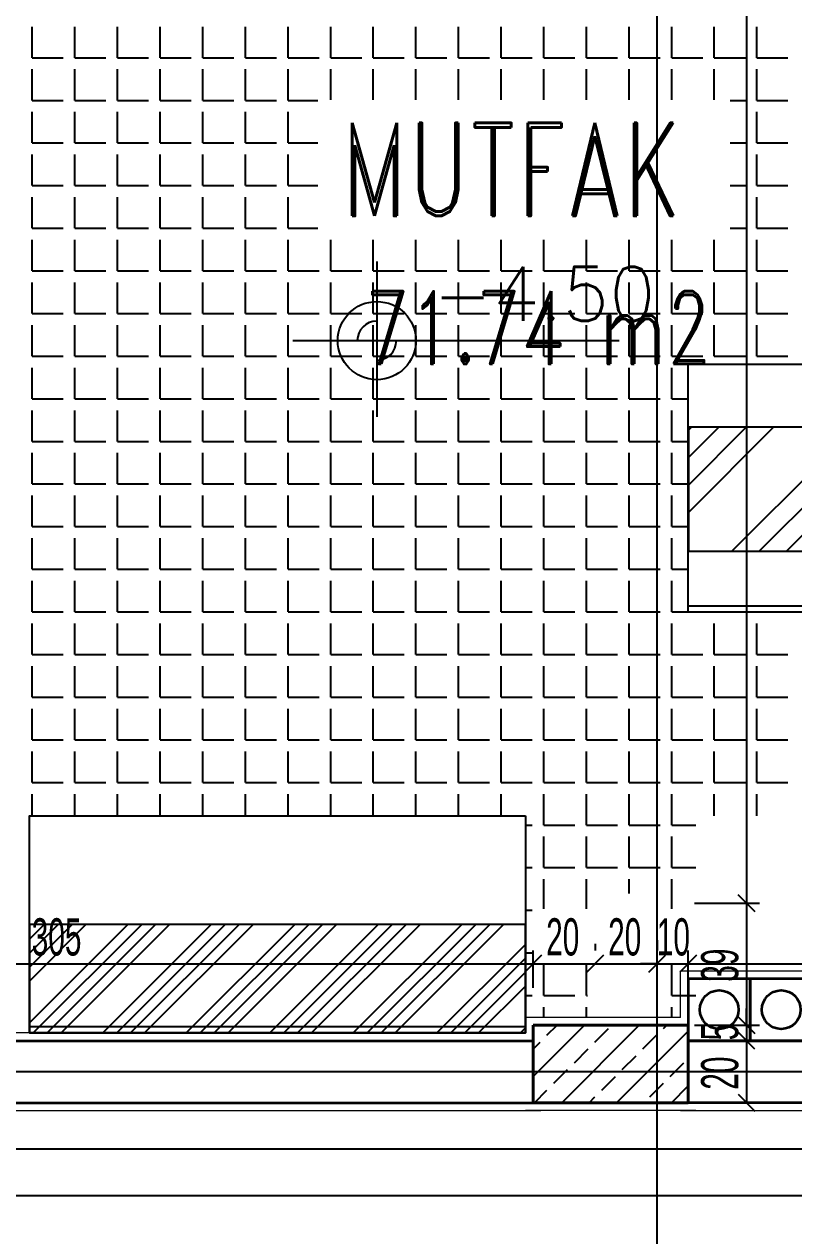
# Model space of a CAD drawing. Header units: inches. Extents: x -7543 to -822, y 102837 to 190349.
# Drawn here: x -836.41799 to -836.39317, y 102836.9112 to 102836.95028 of the extents above; entities that cross this region are included whole.
import ezdxf
from ezdxf.enums import TextEntityAlignment as Align

# ---------------------------------------------------------------- set-up
doc = ezdxf.new("R2010")
doc.units = ezdxf.units.IN
doc.header["$MEASUREMENT"] = 0
doc.linetypes.add('DASHDOTX2', pattern=[2, 1, -0.5, 0, -0.5])
doc.layers.get('0').update_dxf_attribs({"lineweight": 25})
doc.layers.get('Defpoints').update_dxf_attribs({"lineweight": 25})
for name, color, linetype, lineweight in [('AKS', 1, 'Continuous', 25), ('ICOL', 55, 'Continuous', 25), ('KOLON', 2, 'Continuous', 40), ('SIVA', 150, 'Continuous', 15), ('TARAMA', 8, 'Continuous', 25), ('YAZI', 7, 'Continuous', 25)]:
    doc.layers.add(name, color=color, linetype=linetype, lineweight=lineweight)
doc.layers.add('DUVAR', color=7, linetype='Continuous', lineweight=35, true_color=0xfc4642)
doc.layers.add('TEFRİŞ', color=7, linetype='Continuous', lineweight=25, true_color=0x78462c)
doc.styles.add('OLCU', font='tromand.shx', dxfattribs={"width": 0.6, "height": 12})
doc.styles.add('st1', font='romandtw.shx', dxfattribs={"width": 0.7, "height": 40})
doc.styles.add('ÖLÇÜ', font='simplex.shx')

msp = doc.modelspace()

# ---------------------------------------------------------------- hatches: boundary and pattern name
at = {"linetype": 'Continuous'}
h = msp.add_hatch(dxfattribs=at)
h.set_pattern_fill('ANSI34', color=256, scale=0.005, angle=180, style=0)
h.set_pattern_definition([(225, (-836.378572, 102836.9313114), (0.00265165, -0.00265165), []), (225, (-836.3794557, 102836.9313114), (0.00265165, -0.00265165), []), (225, (-836.3803396, 102836.9313114), (0.00265165, -0.00265165), []), (225, (-836.3812235, 102836.9313114), (0.00265165, -0.00265165), [])])
h.paths.add_polyline_path([(-836.374322, 102836.93728), (-836.396565, 102836.93728), (-836.396565, 102836.93328), (-836.374322, 102836.93328)])

# ---------------------------------------------------------------- linework, layer by layer
for p, q in [((-836.374322, 102836.931511), (-836.396572, 102836.931511)), ((-836.401822, 102836.917943), (-836.417822, 102836.917943))]:
    msp.add_line(p, q)
for points in [[(-836.374322, 102836.939311), (-836.374322, 102836.931311), (-836.396572, 102836.931311), (-836.396572, 102836.939311)], [(-836.374322, 102836.93728), (-836.396565, 102836.93728), (-836.396565, 102836.93328), (-836.374322, 102836.93328)], [(-836.401822, 102836.924743), (-836.401822, 102836.917743), (-836.417822, 102836.917743), (-836.417822, 102836.924743)]]:
    msp.add_lwpolyline(points, close=True)
at = {"layer": 'AKS', "linetype": 'DASHDOTX2', "ltscale": 10}
for p, q in [((-836.397578, 102836.79642), (-836.397578, 102837.030376)), ((-836.34219, 102836.916493), (-836.49823, 102836.916493)), ((-836.34219, 102836.913993), (-836.547072, 102836.913993)), ((-836.34219, 102836.912493), (-836.547072, 102836.912493))]:
    msp.add_line(p, q, dxfattribs=at)
at = {"layer": 'Defpoints', "color": 3}
for p, q in [((-836.396572, 102836.917993), (-836.396572, 102836.919493)), ((-836.396572, 102836.919493), (-836.394572, 102836.919493)), ((-836.394572, 102836.919493), (-836.392572, 102836.919493)), ((-836.401572, 102836.917493), (-836.401572, 102836.917993)), ((-836.401572, 102836.917993), (-836.396572, 102836.917993)), ((-836.429572, 102836.917493), (-836.401572, 102836.917493)), ((-836.401572, 102836.915493), (-836.429572, 102836.915493)), ((-836.396572, 102836.915493), (-836.401572, 102836.915493)), ((-836.374322, 102836.915493), (-836.396572, 102836.915493))]:
    msp.add_line(p, q, dxfattribs=at)
at = {"layer": 'DUVAR'}
for p, q in [((-836.394572, 102836.919493), (-836.396572, 102836.919493)), ((-836.396572, 102836.919493), (-836.396572, 102836.917493)), ((-836.392572, 102836.919493), (-836.394572, 102836.919493)), ((-836.394572, 102836.919493), (-836.394572, 102836.917493)), ((-836.394572, 102836.917493), (-836.394572, 102836.919493)), ((-836.429572, 102836.917493), (-836.401572, 102836.917493)), ((-836.374322, 102836.917493), (-836.396572, 102836.917493)), ((-836.390572, 102836.917493), (-836.396572, 102836.917493)), ((-836.396572, 102836.917493), (-836.394572, 102836.917493)), ((-836.394572, 102836.917493), (-836.392572, 102836.917493)), ((-836.429572, 102836.915493), (-836.401572, 102836.915493)), ((-836.374322, 102836.915493), (-836.396572, 102836.915493))]:
    msp.add_line(p, q, dxfattribs=at)
for centre in [(-836.395572, 102836.918493), (-836.393572, 102836.918493)]:
    msp.add_circle(centre, 0.000625, dxfattribs=at)
at = {"layer": 'ICOL'}
for p, q in [((-836.394692, 102836.984993), (-836.394692, 102836.921927)), ((-836.406614, 102836.942621), (-836.406614, 102836.93762)), ((-836.409327, 102836.940074), (-836.398795, 102836.940074)), ((-836.396372, 102836.921927), (-836.394272, 102836.921927)), ((-836.396372, 102836.921927), (-836.394272, 102836.921927)), ((-836.394962, 102836.922197), (-836.394422, 102836.921657)), ((-836.394422, 102836.921657), (-836.394962, 102836.922197)), ((-836.394692, 102836.921927), (-836.394692, 102836.917993)), ((-836.401572, 102836.919193), (-836.401572, 102836.920397)), ((-836.401572, 102836.919193), (-836.401572, 102836.920397)), ((-836.399572, 102836.920615), (-836.399572, 102836.920397)), ((-836.399572, 102836.920615), (-836.399572, 102836.920397)), ((-836.397572, 102836.920737), (-836.397572, 102836.920397)), ((-836.397572, 102836.920737), (-836.397572, 102836.920397)), ((-836.396572, 102836.919193), (-836.396572, 102836.920397)), ((-836.396572, 102836.919193), (-836.396572, 102836.920397)), ((-836.432072, 102836.919977), (-836.401572, 102836.919977)), ((-836.401842, 102836.919707), (-836.401302, 102836.920247)), ((-836.401302, 102836.920247), (-836.401842, 102836.919707)), ((-836.401572, 102836.919977), (-836.399572, 102836.919977)), ((-836.399842, 102836.919707), (-836.399302, 102836.920247)), ((-836.399302, 102836.920247), (-836.399842, 102836.919707)), ((-836.399572, 102836.919977), (-836.397572, 102836.919977)), ((-836.397572, 102836.919977), (-836.398112, 102836.919977)), ((-836.397842, 102836.919707), (-836.397302, 102836.920247)), ((-836.397842, 102836.919707), (-836.397302, 102836.920247)), ((-836.397572, 102836.919977), (-836.396572, 102836.919977)), ((-836.396302, 102836.920247), (-836.396842, 102836.919707)), ((-836.396302, 102836.920247), (-836.396842, 102836.919707)), ((-836.396572, 102836.919977), (-836.396032, 102836.919977)), ((-836.396572, 102836.919977), (-836.371822, 102836.919977)), ((-836.394692, 102836.917993), (-836.394692, 102836.918533)), ((-836.394962, 102836.918263), (-836.394422, 102836.917723)), ((-836.394962, 102836.918263), (-836.394422, 102836.917723)), ((-836.396372, 102836.917993), (-836.394272, 102836.917993)), ((-836.396372, 102836.917993), (-836.394272, 102836.917993)), ((-836.394422, 102836.917223), (-836.394962, 102836.917763)), ((-836.394422, 102836.917223), (-836.394962, 102836.917763)), ((-836.394692, 102836.917993), (-836.394692, 102836.917493)), ((-836.395892, 102836.917493), (-836.395112, 102836.917493)), ((-836.395892, 102836.917493), (-836.395112, 102836.917493)), ((-836.394692, 102836.917493), (-836.394692, 102836.916953)), ((-836.394692, 102836.917493), (-836.394692, 102836.915493)), ((-836.394962, 102836.915763), (-836.394422, 102836.915223)), ((-836.395478, 102836.915493), (-836.395112, 102836.915493))]:
    msp.add_line(p, q, dxfattribs=at)
msp.add_circle((-836.406614, 102836.940074), 0.00126, dxfattribs=at)
for start, end in [(90, 180), (270, 0)]:
    msp.add_arc((-836.406614, 102836.940074), 0.00063, start, end, dxfattribs=at)
at = {"layer": 'KOLON'}
for p, q in [((-836.401572, 102836.915493), (-836.401572, 102836.917993)), ((-836.401572, 102836.917993), (-836.396572, 102836.917993)), ((-836.396572, 102836.917993), (-836.396572, 102836.915493)), ((-836.396572, 102836.915493), (-836.401572, 102836.915493))]:
    msp.add_line(p, q, dxfattribs=at)
at = {"layer": 'SIVA'}
for p, q in [((-836.396822, 102836.919743), (-836.392322, 102836.919743)), ((-836.396822, 102836.918243), (-836.396822, 102836.919743)), ((-836.401822, 102836.917743), (-836.401822, 102836.918243)), ((-836.396822, 102836.918243), (-836.401822, 102836.918243)), ((-836.401822, 102836.917743), (-836.429822, 102836.917743)), ((-836.429322, 102836.915243), (-836.401322, 102836.915243)), ((-836.396322, 102836.915243), (-836.401822, 102836.915243)), ((-836.396822, 102836.915243), (-836.374572, 102836.915243))]:
    msp.add_line(p, q, dxfattribs=at)
at = {"layer": 'TARAMA'}
for p, q in [((-836.417729, 102836.949199), (-836.417729, 102836.950199)), ((-836.416354, 102836.949199), (-836.416354, 102836.950199)), ((-836.414979, 102836.949199), (-836.414979, 102836.950199)), ((-836.413604, 102836.949199), (-836.413604, 102836.950199)), ((-836.412229, 102836.949199), (-836.412229, 102836.950199)), ((-836.410854, 102836.949199), (-836.410854, 102836.950199)), ((-836.409479, 102836.949199), (-836.409479, 102836.950199)), ((-836.408104, 102836.949199), (-836.408104, 102836.950199)), ((-836.406729, 102836.949199), (-836.406729, 102836.950199)), ((-836.405354, 102836.949199), (-836.405354, 102836.950199)), ((-836.403979, 102836.949199), (-836.403979, 102836.950199)), ((-836.402604, 102836.949199), (-836.402604, 102836.950199)), ((-836.401229, 102836.949199), (-836.401229, 102836.950199)), ((-836.399854, 102836.949199), (-836.399854, 102836.950199)), ((-836.398479, 102836.949199), (-836.398479, 102836.950199)), ((-836.397104, 102836.949199), (-836.397104, 102836.950199)), ((-836.395729, 102836.949199), (-836.395729, 102836.950199)), ((-836.394354, 102836.949199), (-836.394354, 102836.950199)), ((-836.417729, 102836.949199), (-836.416729, 102836.949199)), ((-836.416354, 102836.949199), (-836.415354, 102836.949199)), ((-836.414979, 102836.949199), (-836.413979, 102836.949199)), ((-836.413604, 102836.949199), (-836.412604, 102836.949199)), ((-836.412229, 102836.949199), (-836.411229, 102836.949199)), ((-836.410854, 102836.949199), (-836.409854, 102836.949199)), ((-836.409479, 102836.949199), (-836.408479, 102836.949199)), ((-836.408104, 102836.949199), (-836.407104, 102836.949199)), ((-836.406729, 102836.949199), (-836.405729, 102836.949199)), ((-836.405354, 102836.949199), (-836.404354, 102836.949199)), ((-836.403979, 102836.949199), (-836.402979, 102836.949199)), ((-836.402604, 102836.949199), (-836.401604, 102836.949199)), ((-836.401229, 102836.949199), (-836.400229, 102836.949199)), ((-836.399854, 102836.949199), (-836.398854, 102836.949199)), ((-836.398479, 102836.949199), (-836.397578, 102836.949199)), ((-836.397578, 102836.949199), (-836.397479, 102836.949199)), ((-836.397104, 102836.949199), (-836.396104, 102836.949199)), ((-836.395729, 102836.949199), (-836.394729, 102836.949199)), ((-836.394354, 102836.949199), (-836.393354, 102836.949199)), ((-836.417729, 102836.947824), (-836.417729, 102836.948824)), ((-836.416354, 102836.947824), (-836.416354, 102836.948824)), ((-836.414979, 102836.947824), (-836.414979, 102836.948824)), ((-836.413604, 102836.947824), (-836.413604, 102836.948824)), ((-836.412229, 102836.947824), (-836.412229, 102836.948824)), ((-836.410854, 102836.947824), (-836.410854, 102836.948824)), ((-836.409479, 102836.947824), (-836.409479, 102836.948824)), ((-836.408104, 102836.947845), (-836.408104, 102836.948824)), ((-836.406729, 102836.947845), (-836.406729, 102836.948824)), ((-836.405354, 102836.947845), (-836.405354, 102836.948824)), ((-836.403979, 102836.947845), (-836.403979, 102836.948824)), ((-836.402604, 102836.947845), (-836.402604, 102836.948824)), ((-836.401229, 102836.947845), (-836.401229, 102836.948824)), ((-836.399854, 102836.947845), (-836.399854, 102836.948824)), ((-836.398479, 102836.947845), (-836.398479, 102836.948824)), ((-836.397104, 102836.947845), (-836.397104, 102836.948824)), ((-836.395729, 102836.947845), (-836.395729, 102836.948824)), ((-836.394354, 102836.947824), (-836.394354, 102836.948824)), ((-836.417729, 102836.947824), (-836.416729, 102836.947824)), ((-836.416354, 102836.947824), (-836.415354, 102836.947824)), ((-836.414979, 102836.947824), (-836.413979, 102836.947824)), ((-836.413604, 102836.947824), (-836.412604, 102836.947824)), ((-836.412229, 102836.947824), (-836.411229, 102836.947824)), ((-836.410854, 102836.947824), (-836.409854, 102836.947824)), ((-836.409479, 102836.947824), (-836.40852, 102836.947824)), ((-836.39522, 102836.947824), (-836.394729, 102836.947824)), ((-836.394354, 102836.947824), (-836.393354, 102836.947824)), ((-836.417729, 102836.946449), (-836.417729, 102836.947449)), ((-836.416354, 102836.946449), (-836.416354, 102836.947449)), ((-836.414979, 102836.946449), (-836.414979, 102836.947449)), ((-836.413604, 102836.946449), (-836.413604, 102836.947449)), ((-836.412229, 102836.946449), (-836.412229, 102836.947449)), ((-836.410854, 102836.946449), (-836.410854, 102836.947449)), ((-836.409479, 102836.946449), (-836.409479, 102836.947449)), ((-836.394354, 102836.946449), (-836.394354, 102836.947449)), ((-836.417729, 102836.946449), (-836.416729, 102836.946449)), ((-836.416354, 102836.946449), (-836.415354, 102836.946449)), ((-836.414979, 102836.946449), (-836.413979, 102836.946449)), ((-836.413604, 102836.946449), (-836.412604, 102836.946449)), ((-836.412229, 102836.946449), (-836.411229, 102836.946449)), ((-836.410854, 102836.946449), (-836.409854, 102836.946449)), ((-836.409479, 102836.946449), (-836.40852, 102836.946449)), ((-836.39522, 102836.946449), (-836.394729, 102836.946449)), ((-836.394354, 102836.946449), (-836.393354, 102836.946449)), ((-836.417729, 102836.945074), (-836.417729, 102836.946074)), ((-836.416354, 102836.945074), (-836.416354, 102836.946074)), ((-836.414979, 102836.945074), (-836.414979, 102836.946074)), ((-836.413604, 102836.945074), (-836.413604, 102836.946074)), ((-836.412229, 102836.945074), (-836.412229, 102836.946074)), ((-836.410854, 102836.945074), (-836.410854, 102836.946074)), ((-836.409479, 102836.945074), (-836.409479, 102836.946074)), ((-836.394354, 102836.945074), (-836.394354, 102836.946074)), ((-836.417729, 102836.945074), (-836.416729, 102836.945074)), ((-836.416354, 102836.945074), (-836.415354, 102836.945074)), ((-836.414979, 102836.945074), (-836.413979, 102836.945074)), ((-836.413604, 102836.945074), (-836.412604, 102836.945074)), ((-836.412229, 102836.945074), (-836.411229, 102836.945074)), ((-836.410854, 102836.945074), (-836.409854, 102836.945074)), ((-836.409479, 102836.945074), (-836.40852, 102836.945074)), ((-836.39522, 102836.945074), (-836.394729, 102836.945074)), ((-836.394354, 102836.945074), (-836.393354, 102836.945074)), ((-836.417729, 102836.943699), (-836.417729, 102836.944699)), ((-836.416354, 102836.943699), (-836.416354, 102836.944699)), ((-836.414979, 102836.943699), (-836.414979, 102836.944699)), ((-836.413604, 102836.943699), (-836.413604, 102836.944699)), ((-836.412229, 102836.943699), (-836.412229, 102836.944699)), ((-836.410854, 102836.943699), (-836.410854, 102836.944699)), ((-836.409479, 102836.943699), (-836.409479, 102836.944699)), ((-836.394354, 102836.943699), (-836.394354, 102836.944699)), ((-836.417729, 102836.943699), (-836.416729, 102836.943699)), ((-836.416354, 102836.943699), (-836.415354, 102836.943699)), ((-836.414979, 102836.943699), (-836.413979, 102836.943699)), ((-836.413604, 102836.943699), (-836.412604, 102836.943699)), ((-836.412229, 102836.943699), (-836.411229, 102836.943699)), ((-836.410854, 102836.943699), (-836.409854, 102836.943699)), ((-836.409479, 102836.943699), (-836.40852, 102836.943699)), ((-836.39522, 102836.943699), (-836.394729, 102836.943699)), ((-836.394354, 102836.943699), (-836.393354, 102836.943699)), ((-836.417729, 102836.942324), (-836.417729, 102836.943324)), ((-836.416354, 102836.942324), (-836.416354, 102836.943324)), ((-836.414979, 102836.942324), (-836.414979, 102836.943324)), ((-836.413604, 102836.942324), (-836.413604, 102836.943324)), ((-836.412229, 102836.942324), (-836.412229, 102836.943324)), ((-836.410854, 102836.942324), (-836.410854, 102836.943324)), ((-836.409479, 102836.942324), (-836.409479, 102836.943324)), ((-836.408104, 102836.942324), (-836.408104, 102836.943324)), ((-836.406729, 102836.942324), (-836.406729, 102836.943324)), ((-836.405354, 102836.942324), (-836.405354, 102836.943324)), ((-836.403979, 102836.942324), (-836.403979, 102836.943324)), ((-836.402604, 102836.942324), (-836.402604, 102836.943324)), ((-836.401229, 102836.942324), (-836.401229, 102836.943324)), ((-836.399854, 102836.942324), (-836.399854, 102836.943324)), ((-836.398479, 102836.942324), (-836.398479, 102836.943324)), ((-836.397104, 102836.942324), (-836.397104, 102836.943324)), ((-836.395729, 102836.942324), (-836.395729, 102836.943324)), ((-836.394354, 102836.942324), (-836.394354, 102836.943324)), ((-836.417729, 102836.942324), (-836.416729, 102836.942324)), ((-836.416354, 102836.942324), (-836.415354, 102836.942324)), ((-836.414979, 102836.942324), (-836.413979, 102836.942324)), ((-836.413604, 102836.942324), (-836.412604, 102836.942324)), ((-836.412229, 102836.942324), (-836.411229, 102836.942324)), ((-836.410854, 102836.942324), (-836.409854, 102836.942324)), ((-836.409479, 102836.942324), (-836.408479, 102836.942324)), ((-836.408104, 102836.942324), (-836.407104, 102836.942324)), ((-836.406729, 102836.942324), (-836.405729, 102836.942324)), ((-836.405354, 102836.942324), (-836.404354, 102836.942324)), ((-836.403979, 102836.942324), (-836.402979, 102836.942324)), ((-836.402604, 102836.942324), (-836.401604, 102836.942324)), ((-836.401229, 102836.942324), (-836.400229, 102836.942324)), ((-836.399854, 102836.942324), (-836.398854, 102836.942324)), ((-836.398479, 102836.942324), (-836.397578, 102836.942324)), ((-836.397578, 102836.942324), (-836.397479, 102836.942324)), ((-836.397104, 102836.942324), (-836.396104, 102836.942324)), ((-836.395729, 102836.942324), (-836.394729, 102836.942324)), ((-836.394354, 102836.942324), (-836.393354, 102836.942324)), ((-836.417729, 102836.940949), (-836.417729, 102836.941949)), ((-836.416354, 102836.940949), (-836.416354, 102836.941949)), ((-836.414979, 102836.940949), (-836.414979, 102836.941949)), ((-836.413604, 102836.940949), (-836.413604, 102836.941949)), ((-836.412229, 102836.940949), (-836.412229, 102836.941949)), ((-836.410854, 102836.940949), (-836.410854, 102836.941949)), ((-836.409479, 102836.940949), (-836.409479, 102836.941949)), ((-836.408104, 102836.940949), (-836.408104, 102836.941949)), ((-836.406729, 102836.940949), (-836.406729, 102836.941949)), ((-836.405354, 102836.940949), (-836.405354, 102836.941949)), ((-836.403979, 102836.940949), (-836.403979, 102836.941949)), ((-836.402604, 102836.940949), (-836.402604, 102836.941949)), ((-836.401229, 102836.940949), (-836.401229, 102836.941949)), ((-836.399854, 102836.940949), (-836.399854, 102836.941949)), ((-836.398479, 102836.940949), (-836.398479, 102836.941949)), ((-836.397104, 102836.940949), (-836.397104, 102836.941949)), ((-836.395729, 102836.940949), (-836.395729, 102836.941949)), ((-836.394354, 102836.940949), (-836.394354, 102836.941949)), ((-836.417729, 102836.940949), (-836.416729, 102836.940949)), ((-836.416354, 102836.940949), (-836.415354, 102836.940949)), ((-836.414979, 102836.940949), (-836.413979, 102836.940949)), ((-836.413604, 102836.940949), (-836.412604, 102836.940949)), ((-836.412229, 102836.940949), (-836.411229, 102836.940949)), ((-836.410854, 102836.940949), (-836.409854, 102836.940949)), ((-836.409479, 102836.940949), (-836.408479, 102836.940949)), ((-836.408104, 102836.940949), (-836.407104, 102836.940949)), ((-836.406729, 102836.940949), (-836.405729, 102836.940949)), ((-836.405354, 102836.940949), (-836.404354, 102836.940949)), ((-836.403979, 102836.940949), (-836.402979, 102836.940949)), ((-836.402604, 102836.940949), (-836.401604, 102836.940949)), ((-836.401229, 102836.940949), (-836.400229, 102836.940949)), ((-836.399854, 102836.940949), (-836.398854, 102836.940949)), ((-836.398479, 102836.940949), (-836.397578, 102836.940949)), ((-836.397578, 102836.940949), (-836.397479, 102836.940949)), ((-836.397104, 102836.940949), (-836.396104, 102836.940949)), ((-836.395729, 102836.940949), (-836.394729, 102836.940949)), ((-836.394354, 102836.940949), (-836.393354, 102836.940949)), ((-836.417729, 102836.939574), (-836.417729, 102836.940574)), ((-836.416354, 102836.939574), (-836.416354, 102836.940574)), ((-836.414979, 102836.939574), (-836.414979, 102836.940574)), ((-836.413604, 102836.939574), (-836.413604, 102836.940574)), ((-836.412229, 102836.939574), (-836.412229, 102836.940574)), ((-836.410854, 102836.939574), (-836.410854, 102836.940574)), ((-836.409479, 102836.939574), (-836.409479, 102836.940574)), ((-836.408104, 102836.939574), (-836.408104, 102836.940574)), ((-836.406729, 102836.939574), (-836.406729, 102836.940574)), ((-836.405354, 102836.939574), (-836.405354, 102836.940574)), ((-836.403979, 102836.939574), (-836.403979, 102836.940574)), ((-836.402604, 102836.939574), (-836.402604, 102836.940574)), ((-836.401229, 102836.939574), (-836.401229, 102836.940574)), ((-836.399854, 102836.939574), (-836.399854, 102836.940574)), ((-836.398479, 102836.939574), (-836.398479, 102836.940574)), ((-836.397104, 102836.939574), (-836.397104, 102836.940574)), ((-836.395729, 102836.939574), (-836.395729, 102836.940574)), ((-836.394354, 102836.939574), (-836.394354, 102836.940574)), ((-836.417729, 102836.939574), (-836.416729, 102836.939574)), ((-836.416354, 102836.939574), (-836.415354, 102836.939574)), ((-836.414979, 102836.939574), (-836.413979, 102836.939574)), ((-836.413604, 102836.939574), (-836.412604, 102836.939574)), ((-836.412229, 102836.939574), (-836.411229, 102836.939574)), ((-836.410854, 102836.939574), (-836.409854, 102836.939574)), ((-836.409479, 102836.939574), (-836.408479, 102836.939574)), ((-836.408104, 102836.939574), (-836.407104, 102836.939574)), ((-836.406729, 102836.939574), (-836.405729, 102836.939574)), ((-836.405354, 102836.939574), (-836.404354, 102836.939574)), ((-836.403979, 102836.939574), (-836.402979, 102836.939574)), ((-836.402604, 102836.939574), (-836.401604, 102836.939574)), ((-836.401229, 102836.939574), (-836.400229, 102836.939574)), ((-836.399854, 102836.939574), (-836.398854, 102836.939574)), ((-836.398479, 102836.939574), (-836.397578, 102836.939574)), ((-836.397578, 102836.939574), (-836.397479, 102836.939574)), ((-836.397104, 102836.939574), (-836.396104, 102836.939574)), ((-836.395729, 102836.939574), (-836.394729, 102836.939574)), ((-836.394354, 102836.939574), (-836.393354, 102836.939574)), ((-836.417729, 102836.938199), (-836.417729, 102836.939199)), ((-836.416354, 102836.938199), (-836.416354, 102836.939199)), ((-836.414979, 102836.938199), (-836.414979, 102836.939199)), ((-836.413604, 102836.938199), (-836.413604, 102836.939199)), ((-836.412229, 102836.938199), (-836.412229, 102836.939199)), ((-836.410854, 102836.938199), (-836.410854, 102836.939199)), ((-836.409479, 102836.938199), (-836.409479, 102836.939199)), ((-836.408104, 102836.938199), (-836.408104, 102836.939199)), ((-836.406729, 102836.938199), (-836.406729, 102836.939199)), ((-836.405354, 102836.938199), (-836.405354, 102836.939199)), ((-836.403979, 102836.938199), (-836.403979, 102836.939199)), ((-836.402604, 102836.938199), (-836.402604, 102836.939199)), ((-836.401229, 102836.938199), (-836.401229, 102836.939199)), ((-836.399854, 102836.938199), (-836.399854, 102836.939199)), ((-836.398479, 102836.938199), (-836.398479, 102836.939199)), ((-836.397104, 102836.938199), (-836.397104, 102836.939199)), ((-836.417729, 102836.938199), (-836.416729, 102836.938199)), ((-836.416354, 102836.938199), (-836.415354, 102836.938199)), ((-836.414979, 102836.938199), (-836.413979, 102836.938199)), ((-836.413604, 102836.938199), (-836.412604, 102836.938199)), ((-836.412229, 102836.938199), (-836.411229, 102836.938199)), ((-836.410854, 102836.938199), (-836.409854, 102836.938199)), ((-836.409479, 102836.938199), (-836.408479, 102836.938199)), ((-836.408104, 102836.938199), (-836.407104, 102836.938199)), ((-836.406729, 102836.938199), (-836.405729, 102836.938199)), ((-836.405354, 102836.938199), (-836.404354, 102836.938199)), ((-836.403979, 102836.938199), (-836.402979, 102836.938199)), ((-836.402604, 102836.938199), (-836.401604, 102836.938199)), ((-836.401229, 102836.938199), (-836.400229, 102836.938199)), ((-836.399854, 102836.938199), (-836.398854, 102836.938199)), ((-836.398479, 102836.938199), (-836.397578, 102836.938199)), ((-836.397578, 102836.938199), (-836.397479, 102836.938199)), ((-836.397104, 102836.938199), (-836.396572, 102836.938199)), ((-836.417729, 102836.936824), (-836.417729, 102836.937824)), ((-836.416354, 102836.936824), (-836.416354, 102836.937824)), ((-836.414979, 102836.936824), (-836.414979, 102836.937824)), ((-836.413604, 102836.936824), (-836.413604, 102836.937824)), ((-836.412229, 102836.936824), (-836.412229, 102836.937824)), ((-836.410854, 102836.936824), (-836.410854, 102836.937824)), ((-836.409479, 102836.936824), (-836.409479, 102836.937824)), ((-836.408104, 102836.936824), (-836.408104, 102836.937824)), ((-836.406729, 102836.936824), (-836.406729, 102836.937824)), ((-836.405354, 102836.936824), (-836.405354, 102836.937824)), ((-836.403979, 102836.936824), (-836.403979, 102836.937824)), ((-836.402604, 102836.936824), (-836.402604, 102836.937824)), ((-836.401229, 102836.936824), (-836.401229, 102836.937824)), ((-836.399854, 102836.936824), (-836.399854, 102836.937824)), ((-836.398479, 102836.936824), (-836.398479, 102836.937824)), ((-836.397104, 102836.936824), (-836.397104, 102836.937824)), ((-836.417729, 102836.936824), (-836.416729, 102836.936824)), ((-836.416354, 102836.936824), (-836.415354, 102836.936824)), ((-836.414979, 102836.936824), (-836.413979, 102836.936824)), ((-836.413604, 102836.936824), (-836.412604, 102836.936824)), ((-836.412229, 102836.936824), (-836.411229, 102836.936824)), ((-836.410854, 102836.936824), (-836.409854, 102836.936824)), ((-836.409479, 102836.936824), (-836.408479, 102836.936824)), ((-836.408104, 102836.936824), (-836.407104, 102836.936824)), ((-836.406729, 102836.936824), (-836.405729, 102836.936824)), ((-836.405354, 102836.936824), (-836.404354, 102836.936824)), ((-836.403979, 102836.936824), (-836.402979, 102836.936824)), ((-836.402604, 102836.936824), (-836.401604, 102836.936824)), ((-836.401229, 102836.936824), (-836.400229, 102836.936824)), ((-836.399854, 102836.936824), (-836.398854, 102836.936824)), ((-836.398479, 102836.936824), (-836.397578, 102836.936824)), ((-836.397578, 102836.936824), (-836.397479, 102836.936824)), ((-836.397104, 102836.936824), (-836.396572, 102836.936824)), ((-836.417729, 102836.935449), (-836.417729, 102836.936449)), ((-836.416354, 102836.935449), (-836.416354, 102836.936449)), ((-836.414979, 102836.935449), (-836.414979, 102836.936449)), ((-836.413604, 102836.935449), (-836.413604, 102836.936449)), ((-836.412229, 102836.935449), (-836.412229, 102836.936449)), ((-836.410854, 102836.935449), (-836.410854, 102836.936449)), ((-836.409479, 102836.935449), (-836.409479, 102836.936449)), ((-836.408104, 102836.935449), (-836.408104, 102836.936449)), ((-836.406729, 102836.935449), (-836.406729, 102836.936449)), ((-836.405354, 102836.935449), (-836.405354, 102836.936449)), ((-836.403979, 102836.935449), (-836.403979, 102836.936449)), ((-836.402604, 102836.935449), (-836.402604, 102836.936449)), ((-836.401229, 102836.935449), (-836.401229, 102836.936449)), ((-836.399854, 102836.935449), (-836.399854, 102836.936449)), ((-836.398479, 102836.935449), (-836.398479, 102836.936449)), ((-836.397104, 102836.935449), (-836.397104, 102836.936449)), ((-836.417729, 102836.935449), (-836.416729, 102836.935449)), ((-836.416354, 102836.935449), (-836.415354, 102836.935449)), ((-836.414979, 102836.935449), (-836.413979, 102836.935449)), ((-836.413604, 102836.935449), (-836.412604, 102836.935449)), ((-836.412229, 102836.935449), (-836.411229, 102836.935449)), ((-836.410854, 102836.935449), (-836.409854, 102836.935449)), ((-836.409479, 102836.935449), (-836.408479, 102836.935449)), ((-836.408104, 102836.935449), (-836.407104, 102836.935449)), ((-836.406729, 102836.935449), (-836.405729, 102836.935449)), ((-836.405354, 102836.935449), (-836.404354, 102836.935449)), ((-836.403979, 102836.935449), (-836.402979, 102836.935449)), ((-836.402604, 102836.935449), (-836.401604, 102836.935449)), ((-836.401229, 102836.935449), (-836.400229, 102836.935449)), ((-836.399854, 102836.935449), (-836.398854, 102836.935449)), ((-836.398479, 102836.935449), (-836.397578, 102836.935449)), ((-836.397578, 102836.935449), (-836.397479, 102836.935449)), ((-836.397104, 102836.935449), (-836.396572, 102836.935449)), ((-836.417729, 102836.934074), (-836.417729, 102836.935074)), ((-836.416354, 102836.934074), (-836.416354, 102836.935074)), ((-836.414979, 102836.934074), (-836.414979, 102836.935074)), ((-836.413604, 102836.934074), (-836.413604, 102836.935074)), ((-836.412229, 102836.934074), (-836.412229, 102836.935074)), ((-836.410854, 102836.934074), (-836.410854, 102836.935074)), ((-836.409479, 102836.934074), (-836.409479, 102836.935074)), ((-836.408104, 102836.934074), (-836.408104, 102836.935074)), ((-836.406729, 102836.934074), (-836.406729, 102836.935074)), ((-836.405354, 102836.934074), (-836.405354, 102836.935074)), ((-836.403979, 102836.934074), (-836.403979, 102836.935074)), ((-836.402604, 102836.934074), (-836.402604, 102836.935074)), ((-836.401229, 102836.934074), (-836.401229, 102836.935074)), ((-836.399854, 102836.934074), (-836.399854, 102836.935074)), ((-836.398479, 102836.934074), (-836.398479, 102836.935074)), ((-836.397104, 102836.934074), (-836.397104, 102836.935074)), ((-836.417729, 102836.934074), (-836.416729, 102836.934074)), ((-836.416354, 102836.934074), (-836.415354, 102836.934074)), ((-836.414979, 102836.934074), (-836.413979, 102836.934074)), ((-836.413604, 102836.934074), (-836.412604, 102836.934074)), ((-836.412229, 102836.934074), (-836.411229, 102836.934074)), ((-836.410854, 102836.934074), (-836.409854, 102836.934074)), ((-836.409479, 102836.934074), (-836.408479, 102836.934074)), ((-836.408104, 102836.934074), (-836.407104, 102836.934074)), ((-836.406729, 102836.934074), (-836.405729, 102836.934074)), ((-836.405354, 102836.934074), (-836.404354, 102836.934074)), ((-836.403979, 102836.934074), (-836.402979, 102836.934074)), ((-836.402604, 102836.934074), (-836.401604, 102836.934074)), ((-836.401229, 102836.934074), (-836.400229, 102836.934074)), ((-836.399854, 102836.934074), (-836.398854, 102836.934074)), ((-836.398479, 102836.934074), (-836.397578, 102836.934074)), ((-836.397578, 102836.934074), (-836.397479, 102836.934074)), ((-836.397104, 102836.934074), (-836.396572, 102836.934074)), ((-836.417729, 102836.932699), (-836.417729, 102836.933699)), ((-836.416354, 102836.932699), (-836.416354, 102836.933699)), ((-836.414979, 102836.932699), (-836.414979, 102836.933699)), ((-836.413604, 102836.932699), (-836.413604, 102836.933699)), ((-836.412229, 102836.932699), (-836.412229, 102836.933699)), ((-836.410854, 102836.932699), (-836.410854, 102836.933699)), ((-836.409479, 102836.932699), (-836.409479, 102836.933699)), ((-836.408104, 102836.932699), (-836.408104, 102836.933699)), ((-836.406729, 102836.932699), (-836.406729, 102836.933699)), ((-836.405354, 102836.932699), (-836.405354, 102836.933699)), ((-836.403979, 102836.932699), (-836.403979, 102836.933699)), ((-836.402604, 102836.932699), (-836.402604, 102836.933699)), ((-836.401229, 102836.932699), (-836.401229, 102836.933699)), ((-836.399854, 102836.932699), (-836.399854, 102836.933699)), ((-836.398479, 102836.932699), (-836.398479, 102836.933699)), ((-836.397104, 102836.932699), (-836.397104, 102836.933699)), ((-836.417729, 102836.932699), (-836.416729, 102836.932699)), ((-836.416354, 102836.932699), (-836.415354, 102836.932699)), ((-836.414979, 102836.932699), (-836.413979, 102836.932699)), ((-836.413604, 102836.932699), (-836.412604, 102836.932699)), ((-836.412229, 102836.932699), (-836.411229, 102836.932699)), ((-836.410854, 102836.932699), (-836.409854, 102836.932699)), ((-836.409479, 102836.932699), (-836.408479, 102836.932699)), ((-836.408104, 102836.932699), (-836.407104, 102836.932699)), ((-836.406729, 102836.932699), (-836.405729, 102836.932699)), ((-836.405354, 102836.932699), (-836.404354, 102836.932699)), ((-836.403979, 102836.932699), (-836.402979, 102836.932699)), ((-836.402604, 102836.932699), (-836.401604, 102836.932699)), ((-836.401229, 102836.932699), (-836.400229, 102836.932699)), ((-836.399854, 102836.932699), (-836.398854, 102836.932699)), ((-836.398479, 102836.932699), (-836.397578, 102836.932699)), ((-836.397578, 102836.932699), (-836.397479, 102836.932699)), ((-836.397104, 102836.932699), (-836.396572, 102836.932699)), ((-836.417729, 102836.931324), (-836.417729, 102836.932324)), ((-836.416354, 102836.931324), (-836.416354, 102836.932324)), ((-836.414979, 102836.931324), (-836.414979, 102836.932324)), ((-836.413604, 102836.931324), (-836.413604, 102836.932324)), ((-836.412229, 102836.931324), (-836.412229, 102836.932324)), ((-836.410854, 102836.931324), (-836.410854, 102836.932324)), ((-836.409479, 102836.931324), (-836.409479, 102836.932324)), ((-836.408104, 102836.931324), (-836.408104, 102836.932324)), ((-836.406729, 102836.931324), (-836.406729, 102836.932324)), ((-836.405354, 102836.931324), (-836.405354, 102836.932324)), ((-836.403979, 102836.931324), (-836.403979, 102836.932324)), ((-836.402604, 102836.931324), (-836.402604, 102836.932324)), ((-836.401229, 102836.931324), (-836.401229, 102836.932324)), ((-836.399854, 102836.931324), (-836.399854, 102836.932324)), ((-836.398479, 102836.931324), (-836.398479, 102836.932324)), ((-836.397104, 102836.931324), (-836.397104, 102836.932324)), ((-836.417729, 102836.931324), (-836.416729, 102836.931324)), ((-836.416354, 102836.931324), (-836.415354, 102836.931324)), ((-836.414979, 102836.931324), (-836.413979, 102836.931324)), ((-836.413604, 102836.931324), (-836.412604, 102836.931324)), ((-836.412229, 102836.931324), (-836.411229, 102836.931324)), ((-836.410854, 102836.931324), (-836.409854, 102836.931324)), ((-836.409479, 102836.931324), (-836.408479, 102836.931324)), ((-836.408104, 102836.931324), (-836.407104, 102836.931324)), ((-836.406729, 102836.931324), (-836.405729, 102836.931324)), ((-836.405354, 102836.931324), (-836.404354, 102836.931324)), ((-836.403979, 102836.931324), (-836.402979, 102836.931324)), ((-836.402604, 102836.931324), (-836.401604, 102836.931324)), ((-836.401229, 102836.931324), (-836.400229, 102836.931324)), ((-836.399854, 102836.931324), (-836.398854, 102836.931324)), ((-836.398479, 102836.931324), (-836.397578, 102836.931324)), ((-836.397578, 102836.931324), (-836.397479, 102836.931324)), ((-836.397104, 102836.931324), (-836.396572, 102836.931324)), ((-836.417729, 102836.929949), (-836.417729, 102836.930949)), ((-836.416354, 102836.929949), (-836.416354, 102836.930949)), ((-836.414979, 102836.929949), (-836.414979, 102836.930949)), ((-836.413604, 102836.929949), (-836.413604, 102836.930949)), ((-836.412229, 102836.929949), (-836.412229, 102836.930949)), ((-836.410854, 102836.929949), (-836.410854, 102836.930949)), ((-836.409479, 102836.929949), (-836.409479, 102836.930949)), ((-836.408104, 102836.929949), (-836.408104, 102836.930949)), ((-836.406729, 102836.929949), (-836.406729, 102836.930949)), ((-836.405354, 102836.929949), (-836.405354, 102836.930949)), ((-836.403979, 102836.929949), (-836.403979, 102836.930949)), ((-836.402604, 102836.929949), (-836.402604, 102836.930949)), ((-836.401229, 102836.929949), (-836.401229, 102836.930949)), ((-836.399854, 102836.929949), (-836.399854, 102836.930949)), ((-836.398479, 102836.929949), (-836.398479, 102836.930949)), ((-836.397104, 102836.929949), (-836.397104, 102836.930949)), ((-836.395729, 102836.929949), (-836.395729, 102836.930949)), ((-836.394354, 102836.929949), (-836.394354, 102836.930949)), ((-836.417729, 102836.929949), (-836.416729, 102836.929949)), ((-836.416354, 102836.929949), (-836.415354, 102836.929949)), ((-836.414979, 102836.929949), (-836.413979, 102836.929949)), ((-836.413604, 102836.929949), (-836.412604, 102836.929949)), ((-836.412229, 102836.929949), (-836.411229, 102836.929949)), ((-836.410854, 102836.929949), (-836.409854, 102836.929949)), ((-836.409479, 102836.929949), (-836.408479, 102836.929949)), ((-836.408104, 102836.929949), (-836.407104, 102836.929949)), ((-836.406729, 102836.929949), (-836.405729, 102836.929949)), ((-836.405354, 102836.929949), (-836.404354, 102836.929949)), ((-836.403979, 102836.929949), (-836.402979, 102836.929949)), ((-836.402604, 102836.929949), (-836.401604, 102836.929949)), ((-836.401229, 102836.929949), (-836.400229, 102836.929949)), ((-836.399854, 102836.929949), (-836.398854, 102836.929949)), ((-836.398479, 102836.929949), (-836.397578, 102836.929949)), ((-836.397578, 102836.929949), (-836.397479, 102836.929949)), ((-836.397104, 102836.929949), (-836.396104, 102836.929949)), ((-836.395729, 102836.929949), (-836.394729, 102836.929949)), ((-836.394354, 102836.929949), (-836.393354, 102836.929949)), ((-836.417729, 102836.928574), (-836.417729, 102836.929574)), ((-836.416354, 102836.928574), (-836.416354, 102836.929574)), ((-836.414979, 102836.928574), (-836.414979, 102836.929574)), ((-836.413604, 102836.928574), (-836.413604, 102836.929574)), ((-836.412229, 102836.928574), (-836.412229, 102836.929574)), ((-836.410854, 102836.928574), (-836.410854, 102836.929574)), ((-836.409479, 102836.928574), (-836.409479, 102836.929574)), ((-836.408104, 102836.928574), (-836.408104, 102836.929574)), ((-836.406729, 102836.928574), (-836.406729, 102836.929574)), ((-836.405354, 102836.928574), (-836.405354, 102836.929574)), ((-836.403979, 102836.928574), (-836.403979, 102836.929574)), ((-836.402604, 102836.928574), (-836.402604, 102836.929574)), ((-836.401229, 102836.928574), (-836.401229, 102836.929574)), ((-836.399854, 102836.928574), (-836.399854, 102836.929574)), ((-836.398479, 102836.928574), (-836.398479, 102836.929574)), ((-836.397104, 102836.928574), (-836.397104, 102836.929574)), ((-836.395729, 102836.928574), (-836.395729, 102836.929574)), ((-836.394354, 102836.928574), (-836.394354, 102836.929574)), ((-836.417729, 102836.928574), (-836.416729, 102836.928574)), ((-836.416354, 102836.928574), (-836.415354, 102836.928574)), ((-836.414979, 102836.928574), (-836.413979, 102836.928574)), ((-836.413604, 102836.928574), (-836.412604, 102836.928574)), ((-836.412229, 102836.928574), (-836.411229, 102836.928574)), ((-836.410854, 102836.928574), (-836.409854, 102836.928574)), ((-836.409479, 102836.928574), (-836.408479, 102836.928574)), ((-836.408104, 102836.928574), (-836.407104, 102836.928574)), ((-836.406729, 102836.928574), (-836.405729, 102836.928574)), ((-836.405354, 102836.928574), (-836.404354, 102836.928574)), ((-836.403979, 102836.928574), (-836.402979, 102836.928574)), ((-836.402604, 102836.928574), (-836.401604, 102836.928574)), ((-836.401229, 102836.928574), (-836.400229, 102836.928574)), ((-836.399854, 102836.928574), (-836.398854, 102836.928574)), ((-836.398479, 102836.928574), (-836.397578, 102836.928574)), ((-836.397578, 102836.928574), (-836.397479, 102836.928574)), ((-836.397104, 102836.928574), (-836.396104, 102836.928574)), ((-836.395729, 102836.928574), (-836.394729, 102836.928574)), ((-836.394354, 102836.928574), (-836.393354, 102836.928574)), ((-836.417729, 102836.927199), (-836.417729, 102836.928199)), ((-836.416354, 102836.927199), (-836.416354, 102836.928199)), ((-836.414979, 102836.927199), (-836.414979, 102836.928199)), ((-836.413604, 102836.927199), (-836.413604, 102836.928199)), ((-836.412229, 102836.927199), (-836.412229, 102836.928199)), ((-836.410854, 102836.927199), (-836.410854, 102836.928199)), ((-836.409479, 102836.927199), (-836.409479, 102836.928199)), ((-836.408104, 102836.927199), (-836.408104, 102836.928199)), ((-836.406729, 102836.927199), (-836.406729, 102836.928199)), ((-836.405354, 102836.927199), (-836.405354, 102836.928199)), ((-836.403979, 102836.927199), (-836.403979, 102836.928199)), ((-836.402604, 102836.927199), (-836.402604, 102836.928199)), ((-836.401229, 102836.927199), (-836.401229, 102836.928199)), ((-836.399854, 102836.927199), (-836.399854, 102836.928199)), ((-836.398479, 102836.927199), (-836.398479, 102836.928199)), ((-836.397104, 102836.927199), (-836.397104, 102836.928199)), ((-836.395729, 102836.927199), (-836.395729, 102836.928199)), ((-836.394354, 102836.927199), (-836.394354, 102836.928199)), ((-836.417729, 102836.927199), (-836.416729, 102836.927199)), ((-836.416354, 102836.927199), (-836.415354, 102836.927199)), ((-836.414979, 102836.927199), (-836.413979, 102836.927199)), ((-836.413604, 102836.927199), (-836.412604, 102836.927199)), ((-836.412229, 102836.927199), (-836.411229, 102836.927199)), ((-836.410854, 102836.927199), (-836.409854, 102836.927199)), ((-836.409479, 102836.927199), (-836.408479, 102836.927199)), ((-836.408104, 102836.927199), (-836.407104, 102836.927199)), ((-836.406729, 102836.927199), (-836.405729, 102836.927199)), ((-836.405354, 102836.927199), (-836.404354, 102836.927199)), ((-836.403979, 102836.927199), (-836.402979, 102836.927199)), ((-836.402604, 102836.927199), (-836.401604, 102836.927199)), ((-836.401229, 102836.927199), (-836.400229, 102836.927199)), ((-836.399854, 102836.927199), (-836.398854, 102836.927199)), ((-836.398479, 102836.927199), (-836.397578, 102836.927199)), ((-836.397578, 102836.927199), (-836.397479, 102836.927199)), ((-836.397104, 102836.927199), (-836.396104, 102836.927199)), ((-836.395729, 102836.927199), (-836.394729, 102836.927199)), ((-836.394354, 102836.927199), (-836.393354, 102836.927199)), ((-836.417729, 102836.925824), (-836.417729, 102836.926824)), ((-836.416354, 102836.925824), (-836.416354, 102836.926824)), ((-836.414979, 102836.925824), (-836.414979, 102836.926824)), ((-836.413604, 102836.925824), (-836.413604, 102836.926824)), ((-836.412229, 102836.925824), (-836.412229, 102836.926824)), ((-836.410854, 102836.925824), (-836.410854, 102836.926824)), ((-836.409479, 102836.925824), (-836.409479, 102836.926824)), ((-836.408104, 102836.925824), (-836.408104, 102836.926824)), ((-836.406729, 102836.925824), (-836.406729, 102836.926824)), ((-836.405354, 102836.925824), (-836.405354, 102836.926824)), ((-836.403979, 102836.925824), (-836.403979, 102836.926824)), ((-836.402604, 102836.925824), (-836.402604, 102836.926824)), ((-836.401229, 102836.925824), (-836.401229, 102836.926824)), ((-836.399854, 102836.925824), (-836.399854, 102836.926824)), ((-836.398479, 102836.925824), (-836.398479, 102836.926824)), ((-836.397104, 102836.925824), (-836.397104, 102836.926824)), ((-836.395729, 102836.925824), (-836.395729, 102836.926824)), ((-836.394354, 102836.925824), (-836.394354, 102836.926824)), ((-836.417729, 102836.925824), (-836.416729, 102836.925824)), ((-836.417729, 102836.924743), (-836.417729, 102836.925449)), ((-836.416354, 102836.925824), (-836.415354, 102836.925824)), ((-836.416354, 102836.924743), (-836.416354, 102836.925449)), ((-836.414979, 102836.925824), (-836.413979, 102836.925824)), ((-836.414979, 102836.924743), (-836.414979, 102836.925449)), ((-836.413604, 102836.925824), (-836.412604, 102836.925824)), ((-836.413604, 102836.924743), (-836.413604, 102836.925449)), ((-836.412229, 102836.925824), (-836.411229, 102836.925824)), ((-836.412229, 102836.924743), (-836.412229, 102836.925449)), ((-836.410854, 102836.925824), (-836.409854, 102836.925824)), ((-836.410854, 102836.924743), (-836.410854, 102836.925449)), ((-836.409479, 102836.925824), (-836.408479, 102836.925824)), ((-836.409479, 102836.924743), (-836.409479, 102836.925449)), ((-836.408104, 102836.925824), (-836.407104, 102836.925824)), ((-836.408104, 102836.924743), (-836.408104, 102836.925449)), ((-836.406729, 102836.925824), (-836.405729, 102836.925824)), ((-836.406729, 102836.924743), (-836.406729, 102836.925449)), ((-836.405354, 102836.925824), (-836.404354, 102836.925824)), ((-836.405354, 102836.924743), (-836.405354, 102836.925449)), ((-836.403979, 102836.925824), (-836.402979, 102836.925824)), ((-836.403979, 102836.924743), (-836.403979, 102836.925449)), ((-836.402604, 102836.925824), (-836.401604, 102836.925824)), ((-836.402604, 102836.924743), (-836.402604, 102836.925449)), ((-836.401229, 102836.925824), (-836.400229, 102836.925824)), ((-836.401229, 102836.924449), (-836.401229, 102836.925449)), ((-836.399854, 102836.925824), (-836.398854, 102836.925824)), ((-836.399854, 102836.924449), (-836.399854, 102836.925449)), ((-836.398479, 102836.925824), (-836.397578, 102836.925824)), ((-836.398479, 102836.924449), (-836.398479, 102836.925449)), ((-836.397578, 102836.925824), (-836.397479, 102836.925824)), ((-836.397104, 102836.925824), (-836.396104, 102836.925824)), ((-836.397104, 102836.924449), (-836.397104, 102836.925449)), ((-836.395729, 102836.925824), (-836.394729, 102836.925824)), ((-836.395729, 102836.924743), (-836.395729, 102836.925449)), ((-836.394354, 102836.925824), (-836.393354, 102836.925824)), ((-836.394354, 102836.924743), (-836.394354, 102836.925449)), ((-836.401822, 102836.924449), (-836.401604, 102836.924449)), ((-836.401229, 102836.924449), (-836.400229, 102836.924449)), ((-836.399854, 102836.924449), (-836.398854, 102836.924449)), ((-836.398479, 102836.924449), (-836.397578, 102836.924449)), ((-836.397578, 102836.924449), (-836.397479, 102836.924449)), ((-836.397104, 102836.924449), (-836.396322, 102836.924449)), ((-836.401229, 102836.923074), (-836.401229, 102836.924074)), ((-836.399854, 102836.923074), (-836.399854, 102836.924074)), ((-836.398479, 102836.923074), (-836.398479, 102836.924074)), ((-836.397104, 102836.923074), (-836.397104, 102836.924074)), ((-836.401822, 102836.923074), (-836.401604, 102836.923074)), ((-836.401229, 102836.923074), (-836.400229, 102836.923074)), ((-836.399854, 102836.923074), (-836.398854, 102836.923074)), ((-836.398479, 102836.923074), (-836.397578, 102836.923074)), ((-836.397578, 102836.923074), (-836.397479, 102836.923074)), ((-836.397104, 102836.923074), (-836.396322, 102836.923074)), ((-836.401229, 102836.921741), (-836.401229, 102836.922699)), ((-836.399854, 102836.921741), (-836.399854, 102836.922699)), ((-836.398479, 102836.922243), (-836.398479, 102836.922699)), ((-836.397104, 102836.921741), (-836.397104, 102836.922699)), ((-836.401822, 102836.921699), (-836.401604, 102836.921699)), ((-836.401822, 102836.920324), (-836.401604, 102836.920324)), ((-836.401229, 102836.918949), (-836.401229, 102836.919941)), ((-836.399854, 102836.918949), (-836.399854, 102836.919941)), ((-836.397104, 102836.918949), (-836.397104, 102836.919941)), ((-836.401822, 102836.918949), (-836.401604, 102836.918949)), ((-836.401229, 102836.918949), (-836.400229, 102836.918949)), ((-836.399854, 102836.918949), (-836.399822, 102836.918949)), ((-836.397104, 102836.918949), (-836.396322, 102836.918949)), ((-836.401229, 102836.918243), (-836.401229, 102836.918574)), ((-836.399854, 102836.918243), (-836.399854, 102836.918574)), ((-836.397104, 102836.918243), (-836.397104, 102836.918574)), ((-836.401572, 102836.916339), (-836.399917, 102836.917993)), ((-836.401128, 102836.917667), (-836.400801, 102836.917993)), ((-836.40065, 102836.915493), (-836.39815, 102836.917993)), ((-836.399581, 102836.917446), (-836.399139, 102836.917888)), ((-836.398882, 102836.915493), (-836.396572, 102836.917803)), ((-836.398034, 102836.917225), (-836.397592, 102836.917667)), ((-836.397371, 102836.917888), (-836.397266, 102836.917993)), ((-836.401572, 102836.917222), (-836.401349, 102836.917446)), ((-836.400244, 102836.916783), (-836.399802, 102836.917225)), ((-836.398697, 102836.916562), (-836.398255, 102836.917004)), ((-836.400907, 102836.91612), (-836.400465, 102836.916562)), ((-836.39715, 102836.916341), (-836.396708, 102836.916783)), ((-836.39936, 102836.915899), (-836.398918, 102836.916341)), ((-836.397813, 102836.915678), (-836.397371, 102836.91612)), ((-836.401533, 102836.915493), (-836.401128, 102836.915899)), ((-836.399766, 102836.915493), (-836.399581, 102836.915678)), ((-836.397114, 102836.915493), (-836.396572, 102836.916035))]:
    msp.add_line(p, q, dxfattribs=at)
at = {"layer": 'TEFRİŞ', "ltscale": 5}
for p, q in [((-836.401822, 102836.921243), (-836.417822, 102836.921243)), ((-836.417822, 102836.921243), (-836.417822, 102836.917743)), ((-836.417822, 102836.920765), (-836.417343, 102836.921243)), ((-836.417822, 102836.91807), (-836.414649, 102836.921243)), ((-836.417822, 102836.920316), (-836.416894, 102836.921243)), ((-836.417822, 102836.919867), (-836.416445, 102836.921243)), ((-836.417822, 102836.919418), (-836.415996, 102836.921243)), ((-836.4177, 102836.917743), (-836.4142, 102836.921243)), ((-836.417251, 102836.917743), (-836.413751, 102836.921243)), ((-836.416802, 102836.917743), (-836.413302, 102836.921243)), ((-836.415455, 102836.917743), (-836.411955, 102836.921243)), ((-836.415006, 102836.917743), (-836.411506, 102836.921243)), ((-836.414557, 102836.917743), (-836.411057, 102836.921243)), ((-836.414108, 102836.917743), (-836.410608, 102836.921243)), ((-836.412761, 102836.917743), (-836.409261, 102836.921243)), ((-836.412312, 102836.917743), (-836.408812, 102836.921243)), ((-836.411863, 102836.917743), (-836.408363, 102836.921243)), ((-836.411414, 102836.917743), (-836.407914, 102836.921243)), ((-836.410067, 102836.917743), (-836.406567, 102836.921243)), ((-836.409618, 102836.917743), (-836.406118, 102836.921243)), ((-836.409169, 102836.917743), (-836.405669, 102836.921243)), ((-836.40872, 102836.917743), (-836.40522, 102836.921243)), ((-836.407373, 102836.917743), (-836.403873, 102836.921243)), ((-836.406924, 102836.917743), (-836.403424, 102836.921243)), ((-836.406475, 102836.917743), (-836.402975, 102836.921243)), ((-836.406026, 102836.917743), (-836.402526, 102836.921243)), ((-836.401822, 102836.917743), (-836.401822, 102836.921243)), ((-836.404679, 102836.917743), (-836.401822, 102836.9206)), ((-836.40423, 102836.917743), (-836.401822, 102836.920151)), ((-836.403781, 102836.917743), (-836.401822, 102836.919702)), ((-836.403332, 102836.917743), (-836.401822, 102836.919253)), ((-836.417822, 102836.917743), (-836.401822, 102836.917743)), ((-836.401985, 102836.917743), (-836.401822, 102836.917906))]:
    msp.add_line(p, q, dxfattribs=at)

# ---------------------------------------------------------------- texts
at = {"layer": 'ICOL', "style": 'OLCU', "width": 0.6}
for s, p in [('305', (-836.417748, 102836.920241)), ('20', (-836.401155, 102836.920241)), ('20', (-836.399155, 102836.920241)), ('10', (-836.397586, 102836.920241))]:
    msp.add_text(s, height=0.0012, dxfattribs=at).set_placement(p)
for s, p in [('39', (-836.394956, 102836.919394)), ('5', (-836.394956, 102836.917503)), ('20', (-836.394956, 102836.91591))]:
    msp.add_text(s, height=0.0012, rotation=90, dxfattribs=at).set_placement(p)
at = {"layer": 'ICOL', "style": 'ÖLÇÜ'}
msp.add_attdef('-4.50', text='%%p0.00', height=0.00175, dxfattribs=at).set_placement((-836.401223, 102836.940707), align=Align.CENTER)
at = {"layer": 'YAZI', "style": 'st1', "width": 0.7}
for s, height, p in [('MUTFAK', 0.003, (-836.40777, 102836.944095)), ('71.74 m2', 0.0023437, (-836.406964, 102836.939321))]:
    msp.add_text(s, height=height, dxfattribs=at).set_placement(p)

doc.saveas('drawing.dxf')
